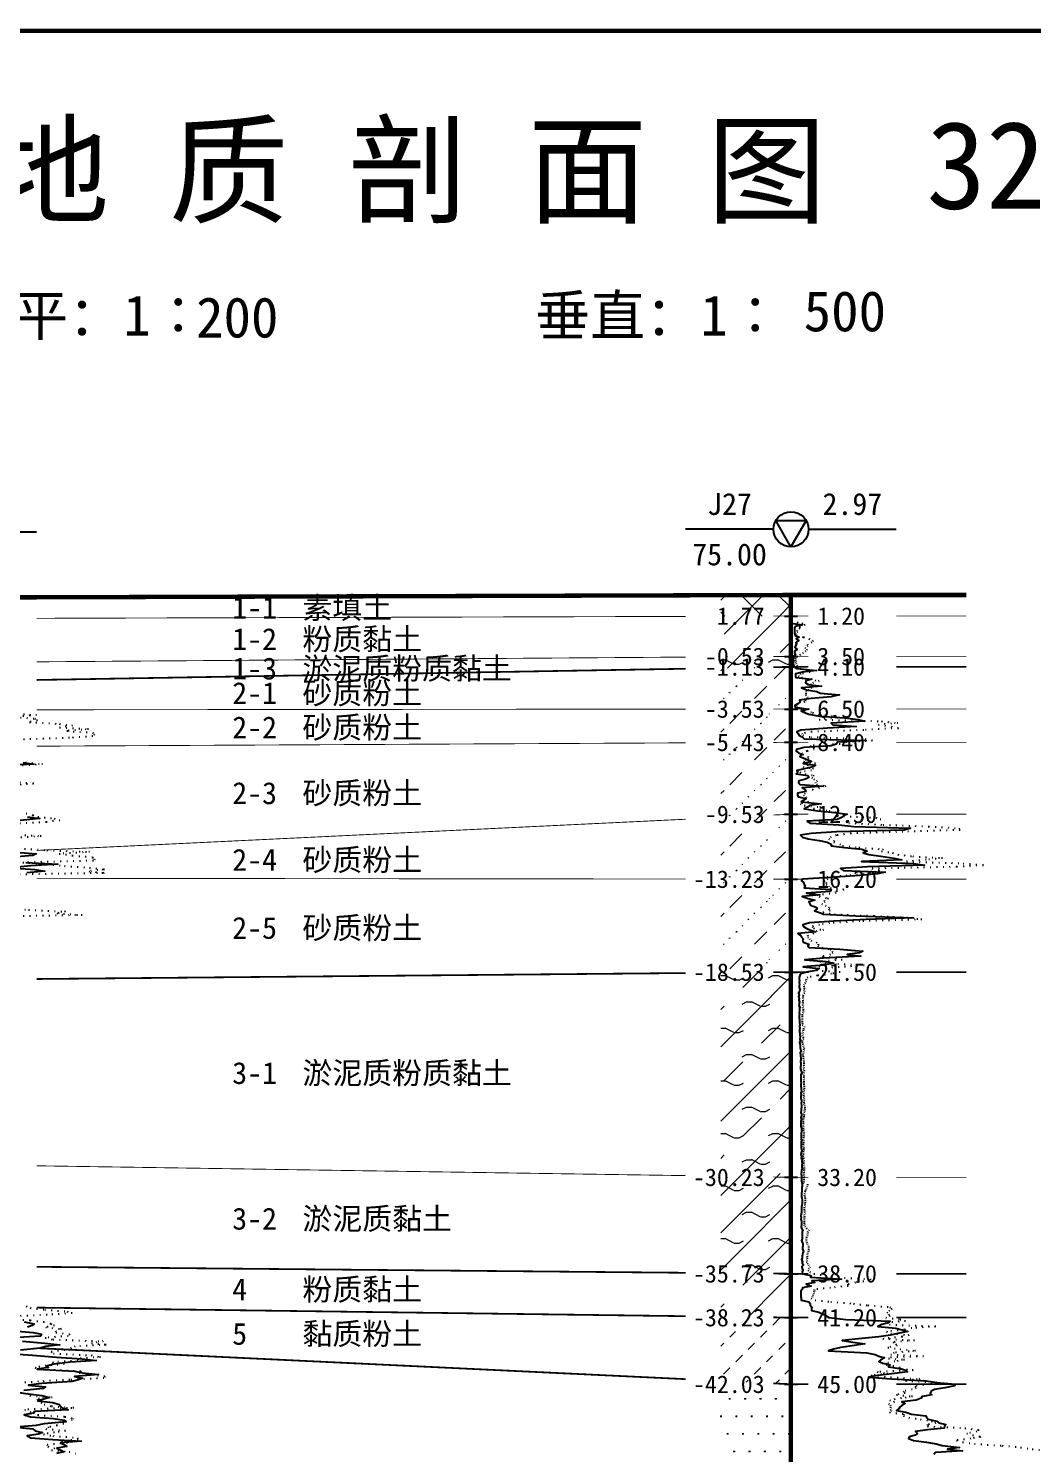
# Model space of a CAD drawing. Extents: x -37 to 3540, y -1485 to 297.
# Drawn here: x 1928 to 2042.4, y -1365.2 to -1202.8 of the extents above; entities that cross this region are included whole.
import ezdxf
from ezdxf.enums import TextEntityAlignment as Align

# ---------------------------------------------------------------- set-up
doc = ezdxf.new("R2010")
doc.units = 0
doc.linetypes.add('DOT', pattern=[6.35, 0, -6.35])
doc.layers.get('0').update_dxf_attribs({"linetype": 'CONTINUOUS'})
for name, color, linetype in [('CURVE', 200, 'CONTINUOUS'), ('FRAME', 7, 'CONTINUOUS'), ('HOLE', 41, 'CONTINUOUS'), ('STRATUM', 241, 'CONTINUOUS')]:
    doc.layers.add(name, color=color, linetype=linetype)
doc.layers.add('HATCH', color=7, linetype='CONTINUOUS', lineweight=13)
doc.styles.add('ST', font='')
doc.styles.get('ST').set_extended_font_data('SimSun')
pattern_1 = [(45, (1755.897, -1485), (-4.24264, 4.24264), [10, 0]), (45, (1756.958, -1488.182), (-2.12132, 6.36396), [3, -3])]
pattern_2 = [(45, (1755.897, -1485), (-4.24264, 4.24264), [10, 0]), (45, (1756.958, -1488.182), (-2.12132, 6.36396), [3, -3]), (26.565, (1756.971, -1485.2536), (5.999823, 5.999812), [0.567, -12.849]), (0, (1756.404, -1485.2536), (0, 6), [0.567, -5.433]), (26.565, (1754.3157, -1485), (5.999823, 5.999812), [0.567, -12.849]), (0, (1754.823, -1484.7464), (0, 6), [0.567, -5.433]), (153.435, (1756.404, -1485.2536), (-5.999818, -5e-06), [1.134, -12.2826]), (26.565, (1759.971, -1482.2536), (5.999823, 5.999812), [0.567, -12.849]), (0, (1759.404, -1482.2536), (0, 6), [0.567, -5.433]), (26.565, (1757.3157, -1482), (5.999823, 5.999812), [0.567, -12.849]), (0, (1757.823, -1481.7464), (0, 6), [0.567, -5.433]), (153.435, (1759.404, -1482.2536), (-5.999818, -5e-06), [1.134, -12.2826])]
pattern_3 = [(45, (1755.897, -1485), (-7e-07, 6.99998), [1.97196, -7.92754]), (45, (1758.71, -1482.171), (-7e-07, 6.99998), [1.99367, -7.90583]), (45, (1760.9645, -1479.918), (-7e-07, 6.99998), [1.81361, -8.08588]), (26.565, (1755.897, -1481.5), (7, 7), [0.0965, -15.55598]), (36.8699, (1756.597, -1480.8), (7, 7), [0.19775, -34.80225]), (315, (1759.397, -1478.024), (6.99998, 1e-06), [0.03305, -9.86644]), (26.565, (1759.397, -1485), (7, 7), [0.14475, -15.50773]), (26.565, (1760.097, -1484.3), (7, 7), [0.10528, -15.5472]), (90, (1760.447, -1483.95), (-7, -5e-07), [0.02877, -6.97123]), (26.565, (1760.797, -1483.6), (7, 7), [0.09101, -31.21394]), (36.8699, (1761.497, -1482.9), (7, 7), [0.11069, -34.88931]), (45, (1762.197, -1482.2), (-2e-07, 6.99998), [0.10911, -9.79038]), (315, (1762.811, -1481.452), (6.99998, 1e-06), [0.03305, -9.86644]), (36.8699, (1757.297, -1480.1), (7, 7), [0.10224, -34.89776]), (53.1301, (1757.997, -1479.4), (14, 21), [0.13438, -34.86562]), (53.1301, (1758.697, -1478.7), (14, 21), [0.12625, -34.87375])]

# ---------------------------------------------------------------- blocks, each defined once
blk = doc.blocks.new('图头_剖面图A3')
at = {"style": 'ST'}
for s, height, p in [('工 程 地 质 剖 面 图', 10, (-15.09, 10.79)), ('比例尺：水平：1∶            垂直：1∶', 4.6, (-11.5, -5.76))]:
    blk.add_text(s, height=height, dxfattribs=at).set_placement(p, align=Align.MIDDLE_CENTER)
for tag, height, p in [('01_剖面号', 10, (64.41, 11.39)), ('02_横向比例', 4.6, (-18.82, -5.99)), ('03＿纵向比例', 4.6, (50.43, -5.28))]:
    blk.add_attdef(tag, text='', height=height, dxfattribs=at).set_placement(p, align=Align.MIDDLE_LEFT)
blk = doc.blocks.new('H_cpt_hole')
for p, q in [((-1.73, 1), (1.73, 1)), ((0, -2), (-1.73, 1)), ((1.73, 1), (0, -2))]:
    blk.add_line(p, q)
blk.add_circle((0, 0), 2)

msp = doc.modelspace()

# ---------------------------------------------------------------- hatches: boundary and pattern name
at = {"layer": 'HATCH'}
h = msp.add_hatch(dxfattribs=at)
h.set_pattern_fill('STT', color=50, style=0)
h.set_pattern_definition([(45, (1755.897, -1485), (-2.12132, 2.12132), [10, 0]), (135, (1755.897, -1485), (-2.12132, -2.12132), [10, 0])])
h.paths.add_polyline_path([(2014.88, -1267.35), (2006.88, -1267.37), (2006.88, -1269.77), (2014.88, -1269.75)])
h.paths.add_polyline_path([(2005.67, -1271.23), (2012.37, -1271.23), (2012.37, -1268.32), (2005.67, -1268.32)], flags=9)
h = msp.add_hatch(dxfattribs=at)
h.set_pattern_fill('FZNT', color=32, style=0)
h.set_pattern_definition(pattern_1)
h.paths.add_polyline_path([(2014.88, -1269.75), (2006.88, -1269.77), (2006.88, -1274.41), (2014.88, -1274.35)])
h.paths.add_polyline_path([(2004.24, -1275.84), (2012.37, -1275.84), (2012.37, -1272.9), (2004.24, -1272.9)], flags=9)
h.paths.add_polyline_path([(2005.67, -1271.23), (2012.37, -1271.23), (2012.37, -1268.32), (2005.67, -1268.32)], flags=9)
h = msp.add_hatch(dxfattribs=at)
h.set_pattern_fill('YNFNT', color=251, style=0)
h.set_pattern_definition(pattern_2)
h.paths.add_polyline_path([(2014.88, -1274.35), (2006.88, -1274.41), (2006.88, -1275.69), (2014.88, -1275.55)])
h.paths.add_polyline_path([(2004.24, -1277.04), (2012.37, -1277.04), (2012.37, -1274.1), (2004.24, -1274.1)], flags=9)
h.paths.add_polyline_path([(2004.24, -1275.84), (2012.37, -1275.84), (2012.37, -1272.9), (2004.24, -1272.9)], flags=9)
h = msp.add_hatch(dxfattribs=at)
h.set_pattern_fill('SZFT', color=52, style=0)
h.set_pattern_definition(pattern_3)
h.paths.add_polyline_path([(2014.88, -1275.55), (2006.88, -1275.69), (2006.88, -1280.36), (2014.88, -1280.35)])
h.paths.add_polyline_path([(2004.24, -1281.84), (2012.37, -1281.84), (2012.37, -1278.9), (2004.24, -1278.9)], flags=9)
h.paths.add_polyline_path([(2004.24, -1277.04), (2012.37, -1277.04), (2012.37, -1274.1), (2004.24, -1274.1)], flags=9)
h = msp.add_hatch(dxfattribs=at)
h.set_pattern_fill('SZFT', color=52, style=0)
h.set_pattern_definition(pattern_3)
h.paths.add_polyline_path([(2014.88, -1280.35), (2006.88, -1280.36), (2006.88, -1284.19), (2014.88, -1284.15)])
h.paths.add_polyline_path([(2004.24, -1285.64), (2012.37, -1285.64), (2012.37, -1282.7), (2004.24, -1282.7)], flags=9)
h.paths.add_polyline_path([(2004.24, -1281.84), (2012.37, -1281.84), (2012.37, -1278.9), (2004.24, -1278.9)], flags=9)
h = msp.add_hatch(dxfattribs=at)
h.set_pattern_fill('SZFT', color=52, style=0)
h.set_pattern_definition(pattern_3)
h.paths.add_polyline_path([(2014.88, -1284.15), (2006.88, -1284.19), (2006.88, -1292.73), (2014.88, -1292.35)])
h.paths.add_polyline_path([(2004.24, -1293.84), (2012.37, -1293.84), (2012.37, -1290.9), (2004.24, -1290.9)], flags=9)
h.paths.add_polyline_path([(2004.24, -1285.64), (2012.37, -1285.64), (2012.37, -1282.7), (2004.24, -1282.7)], flags=9)
h = msp.add_hatch(dxfattribs=at)
h.set_pattern_fill('SZFT', color=52, style=0)
h.set_pattern_definition(pattern_3)
h.paths.add_polyline_path([(2014.88, -1292.35), (2006.88, -1292.73), (2006.88, -1299.74), (2014.88, -1299.75)])
h.paths.add_polyline_path([(2002.81, -1301.24), (2012.37, -1301.24), (2012.37, -1298.3), (2002.81, -1298.3)], flags=9)
h.paths.add_polyline_path([(2004.24, -1293.84), (2012.37, -1293.84), (2012.37, -1290.9), (2004.24, -1290.9)], flags=9)
h = msp.add_hatch(dxfattribs=at)
h.set_pattern_fill('SZFT', color=52, style=0)
h.set_pattern_definition(pattern_3)
h.paths.add_polyline_path([(2014.88, -1299.75), (2014.13, -1299.75), (2006.88, -1299.74), (2006.88, -1310.42), (2014.88, -1310.35)])
h.paths.add_polyline_path([(2002.81, -1311.84), (2012.37, -1311.84), (2012.37, -1308.9), (2002.81, -1308.9)], flags=9)
h.paths.add_polyline_path([(2002.81, -1301.24), (2012.37, -1301.24), (2012.37, -1298.3), (2002.81, -1298.3)], flags=9)
h = msp.add_hatch(dxfattribs=at)
h.set_pattern_fill('YNFNT', color=251, style=0)
h.set_pattern_definition(pattern_2)
h.paths.add_polyline_path([(2014.88, -1310.35), (2006.88, -1310.42), (2006.88, -1333.63), (2014.88, -1333.75)])
h.paths.add_polyline_path([(2002.81, -1335.24), (2012.37, -1335.24), (2012.37, -1332.3), (2002.81, -1332.3)], flags=9)
h.paths.add_polyline_path([(2002.81, -1311.84), (2012.37, -1311.84), (2012.37, -1308.9), (2002.81, -1308.9)], flags=9)
h = msp.add_hatch(dxfattribs=at)
h.set_pattern_fill('YNNT', color=251, style=0)
h.set_pattern_definition([(45, (1755.897, -1485), (-2.12132, 2.12132), [10, 0]), (26.565, (1756.971, -1485.2536), (5.999823, 5.999812), [0.567, -12.849]), (0, (1756.404, -1485.2536), (0, 6), [0.567, -5.433]), (26.565, (1754.3157, -1485), (5.999823, 5.999812), [0.567, -12.849]), (0, (1754.823, -1484.7464), (0, 6), [0.567, -5.433]), (153.435, (1756.404, -1485.2536), (-5.999818, -5e-06), [1.134, -12.2826]), (26.565, (1759.971, -1482.2536), (5.999823, 5.999812), [0.567, -12.849]), (0, (1759.404, -1482.2536), (0, 6), [0.567, -5.433]), (26.565, (1757.3157, -1482), (5.999823, 5.999812), [0.567, -12.849]), (0, (1757.823, -1481.7464), (0, 6), [0.567, -5.433]), (153.435, (1759.404, -1482.2536), (-5.999818, -5e-06), [1.134, -12.2826])])
h.paths.add_polyline_path([(2014.88, -1333.75), (2006.88, -1333.63), (2006.88, -1344.67), (2014.88, -1344.75)])
h.paths.add_polyline_path([(2002.81, -1346.24), (2012.37, -1346.24), (2012.37, -1343.3), (2002.81, -1343.3)], flags=9)
h.paths.add_polyline_path([(2002.81, -1335.24), (2012.37, -1335.24), (2012.37, -1332.3), (2002.81, -1332.3)], flags=9)
h = msp.add_hatch(dxfattribs=at)
h.set_pattern_fill('FZNT', color=32, style=0)
h.set_pattern_definition(pattern_1)
h.paths.add_polyline_path([(2014.88, -1344.75), (2006.88, -1344.67), (2006.88, -1349.64), (2014.88, -1349.75)])
h.paths.add_polyline_path([(2002.81, -1351.24), (2012.37, -1351.24), (2012.37, -1348.3), (2002.81, -1348.3)], flags=9)
h.paths.add_polyline_path([(2002.81, -1346.24), (2012.37, -1346.24), (2012.37, -1343.3), (2002.81, -1343.3)], flags=9)
h = msp.add_hatch(dxfattribs=at)
h.set_pattern_fill('NZFT', color=52, style=0)
h.set_pattern_definition([(45, (1755.897, -1485), (-6e-07, 6.99998), [0.9473, -8.9522]), (45, (1757.297, -1483.6), (-6e-07, 6.99998), [0.9869, -8.9126]), (45, (1758.697, -1482.2), (-6e-07, 6.99998), [1.06018, -8.83931]), (45, (1760.097, -1480.8), (-6e-07, 6.99998), [0.94918, -8.95032]), (45, (1761.497, -1479.4), (-6e-07, 6.99998), [1.0365, -8.863]), (45, (1759.397, -1485), (-6e-07, 6.99998), [1.01335, -8.88615]), (45, (1760.797, -1483.6), (-6e-07, 6.99998), [1.07896, -12.12037]), (45, (1762.197, -1482.2), (-6e-07, 6.99998), [0.99882, -8.90067]), (45, (1756.597, -1480.8), (-4e-07, 6.99998), [1.05533, -8.84416]), (45, (1757.997, -1479.4), (-4e-07, 6.99998), [1.0365, -8.863])])
h.paths.add_polyline_path([(2014.88, -1349.75), (2006.88, -1349.64), (2006.88, -1356.96), (2014.88, -1357.35)])
h.paths.add_polyline_path([(2002.81, -1358.84), (2012.37, -1358.84), (2012.37, -1355.9), (2002.81, -1355.9)], flags=9)
h.paths.add_polyline_path([(2002.81, -1351.24), (2012.37, -1351.24), (2012.37, -1348.3), (2002.81, -1348.3)], flags=9)
h = msp.add_hatch(dxfattribs=at)
h.set_pattern_fill('FS', color=142, style=0)
h.set_pattern_definition([(82.875, (1755.0624, -1486.206), (0.000369, 10.0001764), [0.0893, -80.5337]), (143.13, (1755.1634, -1486.2818), (-29.999964, 20.000054), [0.12627, -49.87373]), (172.875, (1755.3406, -1486.304), (-70.0002457, 9.9996603), [0.17857, -80.44443]), (206.565, (1755.519, -1486.2147), (-9.999705, -9.99969), [0.19954, -22.16046]), (243.435, (1755.6083, -1486.0363), (9e-06, -9.999696), [0.19954, -22.16146]), (255.964, (1755.6976, -1485.679), (-0.0002, -9.999501), [0.36813, -40.86287]), (255.964, (1756.0076, -1484.439), (-0.0002, -9.999501), [1.27838, -39.95262]), (255.964, (1756.076, -1484.165), (-0.0002, -9.999501), [0.28235, -40.94865]), (216.87, (1756.2663, -1483.9108), (-9.999982, -10.000018), [0.12627, -49.87373]), (243.435, (1756.1653, -1483.9865), (9e-06, -9.999696), [0.19954, -22.16146]), (206.565, (1756.445, -1483.8215), (-9.999705, -9.99969), [0.19954, -22.16046]), (172.875, (1756.622, -1483.8437), (-70.0002457, 9.9996603), [0.17857, -80.44443]), (143.13, (1756.723, -1483.9194), (-29.999964, 20.000054), [0.12627, -49.87373]), (82.875, (1756.712, -1484.008), (0.000369, 10.0001764), [0.0893, -80.5337]), (0, (1755.567, -1484.66), (0, 10), [0.89286, -9.10714]), (0, (1755.922, -1485), (1, 2), [0, -1.75]), (0, (1755.897, -1484.975), (1, 2), [0, -1.75]), (0, (1755.897, -1485), (1, 2), [0, -1.75]), (0, (1755.872, -1485), (1, 2), [0, -1.75]), (0, (1755.897, -1485.025), (1, 2), [0, -1.75])])
h.paths.add_polyline_path([(2014.88, -1357.35), (2006.88, -1356.96), (2006.88, -1383.45), (2014.88, -1383.75)])
h.paths.add_polyline_path([(2004.91, -1387.59), (2031.59, -1387.59), (2031.59, -1382.65), (2004.91, -1382.65)], flags=9)
h.paths.add_polyline_path([(2002.81, -1385.24), (2012.37, -1385.24), (2012.37, -1382.3), (2002.81, -1382.3)], flags=9)
h.paths.add_polyline_path([(2002.81, -1358.84), (2012.37, -1358.84), (2012.37, -1355.9), (2002.81, -1355.9)], flags=9)

# ---------------------------------------------------------------- linework, layer by layer
at = {"layer": 'CURVE', "color": 30, "linetype": 'Continuous'}
for points in [[(2014.88, -1267.75), (2014.88, -1267.95), (2014.88, -1268.15), (2014.88, -1268.35), (2014.88, -1268.55), (2014.88, -1268.75), (2014.89, -1268.95), (2014.88, -1269.15), (2014.88, -1269.35), (2014.89, -1269.55), (2014.88, -1269.75), (2014.89, -1269.95), (2014.88, -1270.15), (2014.88, -1270.35), (2014.88, -1270.55), (2016.19, -1270.75), (2015.35, -1270.95), (2015.28, -1271.15), (2015.27, -1271.35), (2015.28, -1271.55), (2015.29, -1271.75), (2015.37, -1271.95), (2015.81, -1272.15), (2015.48, -1272.35), (2015.78, -1272.55), (2015.44, -1272.75), (2015.53, -1272.95), (2015.41, -1273.15), (2015.34, -1273.35), (2015.59, -1273.55), (2015.28, -1273.75), (2015.28, -1273.95), (2015.4, -1274.15), (2015.12, -1274.35), (2015.15, -1274.55), (2015.12, -1274.75), (2015.13, -1274.95), (2015.13, -1275.15), (2015.16, -1275.35), (2015.23, -1275.55), (2015.56, -1275.75), (2017.78, -1275.95), (2016.16, -1276.15), (2015.4, -1276.35), (2015.38, -1276.55), (2015.43, -1276.75), (2017.27, -1276.95), (2016.56, -1277.15), (2016.55, -1277.35), (2016.83, -1277.55), (2018.37, -1277.75), (2016.08, -1277.95), (2016.64, -1278.15), (2017.84, -1278.35), (2018.21, -1278.55), (2020.42, -1278.75), (2019.48, -1278.95), (2017.18, -1279.15), (2015.85, -1279.35), (2015.92, -1279.55), (2015.67, -1279.75), (2015.34, -1279.95), (2015.37, -1280.15), (2016.91, -1280.35), (2016.04, -1280.55), (2016.41, -1280.75), (2016.9, -1280.95), (2018.12, -1281.15), (2021.04, -1281.35), (2022.55, -1281.55), (2023.32, -1281.75), (2019.48, -1281.95), (2019.67, -1282.15), (2022.3, -1282.35), (2019.04, -1282.55), (2015.99, -1282.75), (2015.54, -1282.95), (2015.69, -1283.15), (2015.78, -1283.35), (2016.19, -1283.55), (2016.4, -1283.75), (2023.47, -1283.95), (2020.13, -1284.15), (2020.05, -1284.35), (2019.42, -1284.55), (2016.37, -1284.75), (2015.51, -1284.95), (2015.48, -1285.15), (2015.74, -1285.35), (2016.11, -1285.55), (2015.89, -1285.75), (2016.36, -1285.95), (2016.85, -1286.15), (2017.23, -1286.35), (2016.26, -1286.55), (2017.67, -1286.75), (2017.37, -1286.95), (2016.56, -1287.15), (2015.56, -1287.35), (2015.68, -1287.55), (2015.49, -1287.75), (2016.79, -1287.95), (2016.93, -1288.15), (2016.52, -1288.35), (2015.77, -1288.55), (2015.74, -1288.75), (2015.92, -1288.95), (2018.55, -1289.15), (2016.15, -1289.35), (2016.5, -1289.55), (2016.58, -1289.75), (2015.61, -1289.95), (2015.62, -1290.15), (2015.72, -1290.35), (2016.61, -1290.55), (2016.34, -1290.75), (2016.05, -1290.95), (2018.31, -1291.15), (2017, -1291.35), (2016.76, -1291.55), (2016.4, -1291.75), (2017.93, -1291.95), (2019.88, -1292.15), (2021.29, -1292.35), (2020.86, -1292.55), (2020.55, -1292.75), (2020.13, -1292.95), (2016.72, -1293.15), (2017.1, -1293.35), (2020.33, -1293.55), (2022.03, -1293.75), (2028.51, -1293.95), (2027.8, -1294.15), (2020.06, -1294.35), (2017.2, -1294.55), (2015.95, -1294.75), (2016.19, -1294.95), (2016.83, -1295.15), (2018.08, -1295.35), (2019.01, -1295.55), (2019.48, -1295.75), (2019.45, -1295.95), (2020.98, -1296.15), (2022.96, -1296.35), (2023.57, -1296.55), (2023.13, -1296.75), (2023.76, -1296.95), (2025.12, -1297.15), (2026.59, -1297.35), (2027.53, -1297.55), (2022.93, -1297.75), (2028.89, -1297.95), (2030.11, -1298.15), (2023.59, -1298.35), (2020.51, -1298.55), (2020.86, -1298.75), (2025.61, -1298.95), (2024.73, -1299.15), (2022.72, -1299.35), (2019.38, -1299.55), (2016.17, -1299.75), (2016.1, -1299.95), (2016.3, -1300.15), (2016.38, -1300.35), (2016.49, -1300.55), (2016.39, -1300.75), (2019.48, -1300.95), (2019.34, -1301.15), (2016.65, -1301.35), (2018.19, -1301.55), (2016.15, -1301.75), (2016.85, -1301.95), (2017.59, -1302.15), (2016.93, -1302.35), (2017.05, -1302.55), (2017.19, -1302.75), (2017.74, -1302.95), (2017.88, -1303.15), (2017.58, -1303.35), (2018.13, -1303.55), (2018.58, -1303.75), (2022.27, -1303.95), (2028.84, -1304.15), (2023.47, -1304.35), (2019.75, -1304.55), (2016.99, -1304.75), (2016.22, -1304.95), (2016.3, -1305.15), (2016.63, -1305.35), (2017.05, -1305.55), (2017.66, -1305.75), (2015.66, -1305.95), (2015.98, -1306.15), (2016.1, -1306.35), (2016.26, -1306.55), (2016.23, -1306.75), (2016.27, -1306.95), (2016.92, -1307.15), (2016.81, -1307.35), (2016.96, -1307.55), (2020.44, -1307.75), (2023.09, -1307.95), (2022.69, -1308.15), (2021.29, -1308.35), (2022.85, -1308.55), (2018.58, -1308.75), (2016.48, -1308.95), (2018.87, -1309.15), (2019.77, -1309.35), (2018.58, -1309.55), (2016.28, -1309.75), (2018.07, -1309.95), (2017.86, -1310.15), (2016.69, -1310.35), (2015.98, -1310.55), (2015.88, -1310.75), (2015.83, -1310.95), (2015.83, -1311.15), (2015.86, -1311.35), (2015.81, -1311.55), (2015.87, -1311.75), (2015.8, -1311.95), (2015.8, -1312.15), (2015.94, -1312.35), (2015.8, -1312.55), (2015.75, -1312.75), (2015.8, -1312.95), (2015.75, -1313.15), (2015.8, -1313.35), (2015.79, -1313.55), (2015.84, -1313.75), (2015.83, -1313.95), (2015.77, -1314.15), (2015.88, -1314.35), (2015.84, -1314.55), (2015.84, -1314.75), (2015.83, -1314.95), (2015.86, -1315.15), (2015.81, -1315.35), (2015.82, -1315.55), (2015.85, -1315.75), (2015.85, -1315.95), (2015.86, -1316.15), (2015.9, -1316.35), (2015.85, -1316.55), (2015.89, -1316.75), (2015.84, -1316.95), (2015.85, -1317.15), (2015.9, -1317.35), (2015.89, -1317.55), (2015.94, -1317.75), (2015.9, -1317.95), (2015.95, -1318.15), (2015.84, -1318.35), (2015.89, -1318.55), (2015.93, -1318.75), (2015.94, -1318.95), (2015.97, -1319.15), (2016, -1319.35), (2015.93, -1319.55), (2015.97, -1319.75), (2015.95, -1319.95), (2016.01, -1320.15), (2015.99, -1320.35), (2015.98, -1320.55), (2016.01, -1320.75), (2016.01, -1320.95), (2015.98, -1321.15), (2015.96, -1321.35), (2015.99, -1321.55), (2016.14, -1321.75), (2016.05, -1321.95), (2016.02, -1322.15), (2016.02, -1322.35), (2016.02, -1322.55), (2016, -1322.75), (2016.04, -1322.95), (2016.02, -1323.15), (2015.99, -1323.35), (2016.04, -1323.55), (2016.04, -1323.75), (2016.1, -1323.95), (2016.02, -1324.15), (2016.03, -1324.35), (2016.02, -1324.55), (2016, -1324.75), (2016.08, -1324.95), (2016.08, -1325.15), (2016.06, -1325.35), (2016.07, -1325.55), (2016.08, -1325.75), (2016.05, -1325.95), (2016.05, -1326.15), (2016.02, -1326.35), (2016.08, -1326.55), (2016.07, -1326.75), (2016.02, -1326.95), (2016.09, -1327.15), (2016, -1327.35), (2016.02, -1327.55), (2015.99, -1327.75), (2016.02, -1327.95), (2016.08, -1328.15), (2016.08, -1328.35), (2016.09, -1328.55), (2016.05, -1328.75), (2016.04, -1328.95), (2016.04, -1329.15), (2016.03, -1329.35), (2016.08, -1329.55), (2016.05, -1329.75), (2016.03, -1329.95), (2016.05, -1330.15), (2016.05, -1330.35), (2016.08, -1330.55), (2016.11, -1330.75), (2016.06, -1330.95), (2016.02, -1331.15), (2016.11, -1331.35), (2016.06, -1331.55), (2016.11, -1331.75), (2016.11, -1331.95), (2016.14, -1332.15), (2016.12, -1332.35), (2016.11, -1332.55), (2016.14, -1332.75), (2016.08, -1332.95), (2016.08, -1333.15), (2016.04, -1333.35), (2016.09, -1333.55), (2016.07, -1333.75), (2016.09, -1333.95), (2016.08, -1334.15), (2016.11, -1334.35), (2016.17, -1334.55), (2016.15, -1334.75), (2016.11, -1334.95), (2016.13, -1335.15), (2016.11, -1335.35), (2016.09, -1335.55), (2016.07, -1335.75), (2016.08, -1335.95), (2016.11, -1336.15), (2016.15, -1336.35), (2016.14, -1336.55), (2016.14, -1336.75), (2016.11, -1336.95), (2016.08, -1337.15), (2016.08, -1337.35), (2016.09, -1337.55), (2016.1, -1337.75), (2016.06, -1337.95), (2016.02, -1338.15), (2016.05, -1338.35), (2016.02, -1338.55), (2016.09, -1338.75), (2016.08, -1338.95), (2016.08, -1339.15), (2016.05, -1339.35), (2016.08, -1339.55), (2016.24, -1339.75), (2016.16, -1339.95), (2016.16, -1340.15), (2016.15, -1340.35), (2016.16, -1340.55), (2016.14, -1340.75), (2016.09, -1340.95), (2016.14, -1341.15), (2016.25, -1341.35), (2016.25, -1341.55), (2016.2, -1341.75), (2016.18, -1341.95), (2016.32, -1342.15), (2016.24, -1342.35), (2016.21, -1342.55), (2016.14, -1342.75), (2016.14, -1342.95), (2016.1, -1343.15), (2016.18, -1343.35), (2016.14, -1343.55), (2016.3, -1343.75), (2016.13, -1343.95), (2016.14, -1344.15), (2016.25, -1344.35), (2016.15, -1344.55), (2016.21, -1344.75), (2017.15, -1344.95), (2017.09, -1345.15), (2020.65, -1345.35), (2017.27, -1345.55), (2017.6, -1345.75), (2016.63, -1345.95), (2017.17, -1346.15), (2016.19, -1346.35), (2016.14, -1346.55), (2016.02, -1346.75), (2016.02, -1346.95), (2016.02, -1347.15), (2016.02, -1347.35), (2016.04, -1347.55), (2016.05, -1347.75), (2016.91, -1347.95), (2017.06, -1348.15), (2017.07, -1348.35), (2017.27, -1348.55), (2017.23, -1348.75), (2017.23, -1348.95), (2018.07, -1349.15), (2018.55, -1349.35), (2018.91, -1349.55), (2019.18, -1349.75), (2021.15, -1349.95), (2026.17, -1350.15), (2025.99, -1350.35), (2025.24, -1350.55), (2024.77, -1350.75), (2026.85, -1350.95), (2027.57, -1351.15), (2028.21, -1351.35), (2027.07, -1351.55), (2026.23, -1351.75), (2024.88, -1351.95), (2022.97, -1352.15), (2020.73, -1352.35), (2021.93, -1352.55), (2023.31, -1352.75), (2022.14, -1352.95), (2020.55, -1353.15), (2019.72, -1353.35), (2019.16, -1353.55), (2023.54, -1353.75), (2024.46, -1353.95), (2024.89, -1354.15), (2025.54, -1354.35), (2025.12, -1354.55), (2024.88, -1354.75), (2025.35, -1354.95), (2026.2, -1355.15), (2026, -1355.35), (2027.3, -1355.55), (2028.01, -1355.75), (2028.15, -1355.95), (2026.36, -1356.15), (2024.75, -1356.35), (2023.73, -1356.55), (2026.33, -1356.75), (2030.29, -1356.95), (2031.49, -1357.15), (2033.6, -1357.35), (2033.53, -1357.55), (2032.43, -1357.75), (2031.26, -1357.95), (2030.88, -1358.15), (2030.75, -1358.35), (2030.93, -1358.55), (2029.83, -1358.75), (2029.72, -1358.95), (2029.14, -1359.15), (2027.52, -1359.35), (2027.88, -1359.55), (2027.54, -1359.75), (2027.28, -1359.95), (2027.16, -1360.15), (2026.9, -1360.35), (2027.99, -1360.55), (2028.62, -1360.75), (2030.26, -1360.95), (2030.34, -1361.15), (2030.52, -1361.35), (2031.49, -1361.55), (2031.75, -1361.75), (2032.55, -1361.95), (2032.39, -1362.15), (2032.35, -1362.35), (2030.44, -1362.55), (2029.08, -1362.75), (2029.31, -1362.95), (2029.02, -1363.15), (2028.4, -1363.35), (2028.26, -1363.55), (2028.85, -1363.75), (2030.33, -1363.95), (2031.43, -1364.15), (2032.11, -1364.35), (2034.09, -1364.55), (2032.71, -1364.75), (2034.43, -1364.95), (2031.36, -1365.15), (2031.15, -1365.35)], [(1927.37, -1286.45), (1928.57, -1286.65), (1923.81, -1286.85)], [(1927.85, -1292.65), (1929.28, -1292.85), (1927.03, -1293.05)], [(1926.12, -1296.65), (1928.85, -1296.85), (1928.48, -1297.05), (1926.25, -1297.25)], [(1927.66, -1297.85), (1931.32, -1298.05), (1928.26, -1298.25), (1925.99, -1298.45), (1928.72, -1298.65), (1929.84, -1298.85), (1927.8, -1299.05)], [(1927.47, -1350.25), (1928.62, -1350.45), (1928.38, -1350.65), (1927.88, -1350.85)], [(1926.3, -1351.25), (1928.52, -1351.45), (1929.46, -1351.65), (1929.33, -1351.85), (1926.18, -1352.05)], [(1927.3, -1352.45), (1929.85, -1352.65), (1931.56, -1352.85), (1929.97, -1353.05), (1929.3, -1353.25), (1927.05, -1353.45)], [(1925.75, -1353.85), (1928.43, -1354.05), (1931.17, -1354.25), (1934.05, -1354.45), (1935.68, -1354.65), (1932.74, -1354.85), (1930.85, -1355.05), (1930.12, -1355.25), (1930.27, -1355.45), (1928.96, -1355.65), (1933.26, -1355.85), (1934.09, -1356.05), (1935.96, -1356.25), (1933.24, -1356.45), (1934.13, -1356.65), (1933.69, -1356.85), (1932.95, -1357.05), (1929.5, -1357.25), (1927.99, -1357.45), (1929.93, -1357.65), (1929.67, -1357.85), (1927.46, -1358.05)], [(1926.55, -1358.25), (1927.98, -1358.45), (1929.5, -1358.65), (1930.39, -1358.85), (1929.74, -1359.05), (1929.03, -1359.25), (1930.76, -1359.45), (1931.49, -1359.65), (1931.61, -1359.85), (1931.81, -1360.05), (1932.49, -1360.25), (1928.65, -1360.45), (1928.56, -1360.65), (1927.49, -1360.85), (1928.21, -1361.05), (1930.82, -1361.25), (1932.04, -1361.45), (1932.26, -1361.65), (1929.75, -1361.85), (1928.86, -1362.05), (1926.54, -1362.25), (1928.47, -1362.45), (1928.74, -1362.65), (1929.57, -1362.85), (1929.12, -1363.05), (1927.82, -1363.25), (1928.26, -1363.45), (1930.77, -1363.65), (1933.99, -1363.85), (1931.61, -1364.05), (1932.08, -1364.25), (1932.35, -1364.45), (1931.22, -1364.65), (1931.67, -1364.85), (1931.96, -1365.05), (1931.17, -1365.25)]]:
    msp.add_lwpolyline(points, dxfattribs=at)
at = {"layer": 'CURVE', "color": 100, "linetype": 'DOT', "ltscale": 0.1}
for points in [[(2014.89, -1267.75), (2014.88, -1267.95), (2014.88, -1268.15), (2014.88, -1268.35), (2014.89, -1268.55), (2014.89, -1268.75), (2014.88, -1268.95), (2014.88, -1269.15), (2014.88, -1269.35), (2014.88, -1269.55), (2014.88, -1269.75), (2014.89, -1269.95), (2014.88, -1270.15), (2014.88, -1270.35), (2016.13, -1270.55), (2016.5, -1270.75), (2015.91, -1270.95), (2015.88, -1271.15), (2015.55, -1271.35), (2015.62, -1271.55), (2015.36, -1271.75), (2015.48, -1271.95), (2016.33, -1272.15), (2016.93, -1272.35), (2017.39, -1272.55), (2017.27, -1272.75), (2016.78, -1272.95), (2016.8, -1273.15), (2016.47, -1273.35), (2016.71, -1273.55), (2016.58, -1273.75), (2016.28, -1273.95), (2015.96, -1274.15), (2015.62, -1274.35), (2015.38, -1274.55), (2015.37, -1274.75), (2015.41, -1274.95), (2015.45, -1275.15), (2015.54, -1275.35), (2015.66, -1275.55), (2015.88, -1275.75), (2017.4, -1275.95), (2017.02, -1276.15), (2016.01, -1276.35), (2015.74, -1276.55), (2016.1, -1276.75), (2016.9, -1276.95), (2018.11, -1277.15), (2017.44, -1277.35), (2017.21, -1277.55), (2016.94, -1277.75), (2017.23, -1277.95), (2016.96, -1278.15), (2016.62, -1278.35), (2016.59, -1278.55), (2016.55, -1278.75), (2016.72, -1278.95), (2016.8, -1279.15), (2016.55, -1279.35), (2016.46, -1279.55), (2015.71, -1279.75), (2015.54, -1279.95), (2015.45, -1280.15), (2015.29, -1280.35), (2016.42, -1280.55), (2017.34, -1280.75), (2018.03, -1280.95), (2019.68, -1281.15), (2020.24, -1281.35), (2018.1, -1281.55), (2025.21, -1281.75), (2027.08, -1281.95), (2024.84, -1282.15), (2026.32, -1282.35), (2027.13, -1282.55), (2023.17, -1282.75), (2017.25, -1282.95), (2016.12, -1283.15), (2016.23, -1283.35), (2017.14, -1283.55), (2023.33, -1283.75), (2024.18, -1283.95), (2021.19, -1284.15), (2020.46, -1284.35), (2017.06, -1284.55), (2017.45, -1284.75), (2017.54, -1284.95), (2016.7, -1285.15), (2016.12, -1285.35), (2016.22, -1285.55), (2016.83, -1285.75), (2016.88, -1285.95), (2016.57, -1286.15), (2016.31, -1286.35), (2017.68, -1286.55), (2016.8, -1286.75), (2016.26, -1286.95), (2017.4, -1287.15), (2017.24, -1287.35), (2015.9, -1287.55), (2016.49, -1287.75), (2017.49, -1287.95), (2017.25, -1288.15), (2017.49, -1288.35), (2017.87, -1288.55), (2017.63, -1288.75), (2017.8, -1288.95), (2018.84, -1289.15), (2018.13, -1289.35), (2017.38, -1289.55), (2016.51, -1289.75), (2016.47, -1289.95), (2016.31, -1290.15), (2016.59, -1290.35), (2016.61, -1290.55), (2016.26, -1290.75), (2016.92, -1290.95), (2015.97, -1291.15), (2016.4, -1291.35), (2018.28, -1291.55), (2017.42, -1291.75), (2019.22, -1291.95), (2020.12, -1292.15), (2021, -1292.35), (2020.16, -1292.55), (2024.58, -1292.75), (2025.14, -1292.95), (2021.37, -1293.15), (2021.47, -1293.35), (2025.38, -1293.55), (2030.58, -1293.75), (2034.02, -1293.95), (2034.17, -1294.15), (2027.65, -1294.35), (2021.71, -1294.55), (2020.07, -1294.75), (2019.45, -1294.95), (2019.19, -1295.15), (2019.81, -1295.35), (2019.76, -1295.55), (2020.45, -1295.75), (2020.77, -1295.95), (2022.63, -1296.15), (2025.39, -1296.35), (2025.21, -1296.55), (2026.47, -1296.75), (2027.06, -1296.95), (2028.76, -1297.15), (2032.15, -1297.35), (2030.3, -1297.55), (2028.05, -1297.75), (2034.5, -1297.95), (2036.81, -1298.15), (2033.78, -1298.35), (2024.12, -1298.55), (2024.97, -1298.75), (2024.53, -1298.95), (2023.94, -1299.15), (2021.3, -1299.35), (2018.86, -1299.55), (2019.1, -1299.75), (2018.67, -1299.95), (2018.9, -1300.15), (2018.89, -1300.35), (2019.18, -1300.55), (2019.36, -1300.75), (2020.89, -1300.95), (2019.91, -1301.15), (2020.05, -1301.35), (2017.87, -1301.55), (2018.11, -1301.75), (2019.15, -1301.95), (2018.66, -1302.15), (2018.75, -1302.35), (2018.4, -1302.55), (2018.81, -1302.75), (2019.22, -1302.95), (2019.16, -1303.15), (2019.36, -1303.35), (2018.51, -1303.55), (2019.83, -1303.75), (2024.38, -1303.95), (2028.5, -1304.15), (2029.79, -1304.35), (2022.74, -1304.55), (2019.29, -1304.75), (2018.15, -1304.95), (2017.31, -1305.15), (2017.46, -1305.35), (2018.6, -1305.55), (2017.64, -1305.75), (2017.47, -1305.95), (2016.78, -1306.15), (2016.8, -1306.35), (2016.98, -1306.55), (2017.18, -1306.75), (2017.75, -1306.95), (2017.97, -1307.15), (2017.96, -1307.35), (2018.43, -1307.55), (2019.36, -1307.75), (2019.59, -1307.95), (2019.67, -1308.15), (2019.4, -1308.35), (2018.49, -1308.55), (2020, -1308.75), (2020.71, -1308.95), (2018.2, -1309.15), (2018.75, -1309.35), (2023.23, -1309.55), (2021.1, -1309.75), (2017.95, -1309.95), (2017.71, -1310.15), (2020.48, -1310.35), (2019.51, -1310.55), (2017.89, -1310.75), (2016.82, -1310.95), (2016.6, -1311.15), (2016.6, -1311.35), (2016.5, -1311.55), (2016.38, -1311.75), (2016.33, -1311.95), (2016.4, -1312.15), (2016.36, -1312.35), (2016.4, -1312.55), (2016.42, -1312.75), (2016.26, -1312.95), (2016.23, -1313.15), (2016.26, -1313.35), (2016.24, -1313.55), (2016.23, -1313.75), (2016.19, -1313.95), (2016.27, -1314.15), (2016.18, -1314.35), (2016.28, -1314.55), (2016.29, -1314.75), (2016.27, -1314.95), (2016.16, -1315.15), (2016.15, -1315.35), (2016.14, -1315.55), (2016.14, -1315.75), (2016.15, -1315.95), (2016.19, -1316.15), (2016.16, -1316.35), (2016.43, -1316.55), (2016.31, -1316.75), (2016.28, -1316.95), (2016.23, -1317.15), (2016.19, -1317.35), (2016.14, -1317.55), (2016.26, -1317.75), (2016.31, -1317.95), (2016.17, -1318.15), (2016.14, -1318.35), (2016.21, -1318.55), (2016.28, -1318.75), (2016.37, -1318.95), (2016.33, -1319.15), (2016.31, -1319.35), (2016.27, -1319.55), (2016.24, -1319.75), (2016.26, -1319.95), (2016.27, -1320.15), (2016.3, -1320.35), (2016.34, -1320.55), (2016.35, -1320.75), (2016.34, -1320.95), (2016.33, -1321.15), (2016.28, -1321.35), (2016.4, -1321.55), (2016.34, -1321.75), (2016.28, -1321.95), (2016.33, -1322.15), (2016.33, -1322.35), (2016.32, -1322.55), (2016.34, -1322.75), (2016.35, -1322.95), (2016.35, -1323.15), (2016.38, -1323.35), (2016.39, -1323.55), (2016.38, -1323.75), (2016.31, -1323.95), (2016.33, -1324.15), (2016.31, -1324.35), (2016.31, -1324.55), (2016.4, -1324.75), (2016.39, -1324.95), (2016.34, -1325.15), (2016.34, -1325.35), (2016.42, -1325.55), (2016.45, -1325.75), (2016.45, -1325.95), (2016.42, -1326.15), (2016.36, -1326.35), (2016.38, -1326.55), (2016.35, -1326.75), (2016.31, -1326.95), (2016.28, -1327.15), (2016.26, -1327.35), (2016.26, -1327.55), (2016.26, -1327.75), (2016.26, -1327.95), (2016.26, -1328.15), (2016.26, -1328.35), (2016.34, -1328.55), (2016.33, -1328.75), (2016.33, -1328.95), (2016.31, -1329.15), (2016.29, -1329.35), (2016.31, -1329.55), (2016.32, -1329.75), (2016.29, -1329.95), (2016.27, -1330.15), (2016.34, -1330.35), (2016.33, -1330.55), (2016.29, -1330.75), (2016.28, -1330.95), (2016.33, -1331.15), (2016.24, -1331.35), (2016.31, -1331.55), (2016.33, -1331.75), (2016.32, -1331.95), (2016.31, -1332.15), (2016.28, -1332.35), (2016.39, -1332.55), (2016.38, -1332.75), (2016.37, -1332.95), (2016.35, -1333.15), (2016.35, -1333.35), (2016.38, -1333.55), (2016.35, -1333.75), (2016.34, -1333.95), (2016.35, -1334.15), (2016.31, -1334.35), (2016.78, -1334.55), (2016.73, -1334.75), (2016.65, -1334.95), (2016.55, -1335.15), (2016.52, -1335.35), (2016.41, -1335.55), (2016.4, -1335.75), (2016.45, -1335.95), (2016.49, -1336.15), (2016.5, -1336.35), (2016.5, -1336.55), (2016.47, -1336.75), (2016.49, -1336.95), (2016.39, -1337.15), (2016.4, -1337.35), (2016.41, -1337.55), (2016.48, -1337.75), (2016.4, -1337.95), (2016.42, -1338.15), (2016.38, -1338.35), (2016.39, -1338.55), (2016.4, -1338.75), (2016.4, -1338.95), (2016.4, -1339.15), (2016.45, -1339.35), (2016.63, -1339.55), (2016.92, -1339.75), (2016.79, -1339.95), (2016.78, -1340.15), (2016.78, -1340.35), (2016.66, -1340.55), (2016.62, -1340.75), (2016.61, -1340.95), (2016.65, -1341.15), (2016.71, -1341.35), (2016.89, -1341.55), (2016.87, -1341.75), (2016.9, -1341.95), (2016.87, -1342.15), (2016.78, -1342.35), (2016.75, -1342.55), (2016.73, -1342.75), (2016.71, -1342.95), (2016.69, -1343.15), (2016.63, -1343.35), (2016.74, -1343.55), (2016.87, -1343.75), (2017.04, -1343.95), (2016.92, -1344.15), (2016.82, -1344.35), (2017.02, -1344.55), (2017.5, -1344.75), (2018.84, -1344.95), (2019.51, -1345.15), (2023.95, -1345.35), (2023.9, -1345.55), (2022.25, -1345.75), (2021.35, -1345.95), (2021.4, -1346.15), (2019.4, -1346.35), (2017.55, -1346.55), (2017.54, -1346.75), (2017.47, -1346.95), (2017.39, -1347.15), (2017.35, -1347.35), (2017.18, -1347.55), (2017.63, -1347.75), (2019.41, -1347.95), (2022.01, -1348.15), (2023.66, -1348.35), (2026.14, -1348.55), (2026.4, -1348.75), (2026.11, -1348.95), (2025.81, -1349.15), (2025.98, -1349.35), (2026.18, -1349.55), (2025.69, -1349.75), (2027.32, -1349.95), (2027.94, -1350.15), (2025.61, -1350.35), (2026.1, -1350.55), (2031.41, -1350.75), (2028.67, -1350.95), (2027.82, -1351.15), (2025.78, -1351.35), (2026.25, -1351.55), (2028.34, -1351.75), (2027.53, -1351.95), (2025.35, -1352.15), (2028.95, -1352.35), (2026.52, -1352.55), (2026.79, -1352.75), (2026.99, -1352.95), (2025.94, -1353.15), (2027.31, -1353.35), (2029.09, -1353.55), (2026.65, -1353.75), (2026.25, -1353.95), (2030, -1354.15), (2025.28, -1354.35), (2027.82, -1354.55), (2026.73, -1354.75), (2025.8, -1354.95), (2025.77, -1355.15), (2027.23, -1355.35), (2027.32, -1355.55), (2028.8, -1355.75), (2024.71, -1355.95), (2025.94, -1356.15), (2024.04, -1356.35), (2026.25, -1356.55), (2029.58, -1356.75), (2027.94, -1356.95), (2031.49, -1357.15), (2030.73, -1357.35), (2029.07, -1357.55), (2029.14, -1357.75), (2028.71, -1357.95), (2027.66, -1358.15), (2027.9, -1358.35), (2026.91, -1358.55), (2028.73, -1358.75), (2027.48, -1358.95), (2026.15, -1359.15), (2026.68, -1359.35), (2025.99, -1359.55), (2026.2, -1359.75), (2026.23, -1359.95), (2026.23, -1360.15), (2026.32, -1360.35), (2026.11, -1360.55), (2027.72, -1360.75), (2027.72, -1360.95), (2028.31, -1361.15), (2029.63, -1361.35), (2030.91, -1361.55), (2031.39, -1361.75), (2030.46, -1361.95), (2030.45, -1362.15), (2034.7, -1362.35), (2036.29, -1362.55), (2036.08, -1362.75), (2034.92, -1362.95), (2035.59, -1363.15), (2036.51, -1363.35), (2035.39, -1363.55), (2033.74, -1363.75), (2034.46, -1363.95), (2035.79, -1364.15), (2038.97, -1364.35), (2041.06, -1364.55), (2042.39, -1364.75), (2044.46, -1364.95)], [(1925.94, -1280.85), (1928.9, -1281.05), (1926.32, -1281.25), (1928.69, -1281.45), (1928.99, -1281.65), (1928.09, -1281.85), (1931.53, -1282.05), (1933, -1282.25), (1931.53, -1282.45), (1934.81, -1282.65), (1932.35, -1282.85), (1935.33, -1283.05), (1935.51, -1283.25), (1935.31, -1283.45), (1932.65, -1283.65), (1926.64, -1283.85)], [(1927.64, -1286.45), (1929.59, -1286.65), (1926.44, -1286.85)], [(1926.22, -1288.65), (1928.6, -1288.85), (1926.25, -1289.05)], [(1927.7, -1292.25), (1928.49, -1292.45), (1929.04, -1292.65), (1930.92, -1292.85), (1931.56, -1293.05), (1930.01, -1293.25), (1926.05, -1293.45)], [(1926.1, -1294.65), (1929.41, -1294.85), (1926.71, -1295.05)], [(1926.79, -1296.25), (1930.08, -1296.45), (1934.95, -1296.65), (1931.48, -1296.85), (1932.99, -1297.05), (1935.27, -1297.25), (1935.51, -1297.45), (1935.37, -1297.65), (1927.34, -1297.85), (1930.04, -1298.05), (1932.07, -1298.25), (1934.93, -1298.45), (1936.63, -1298.65), (1934.89, -1298.85), (1936.59, -1299.05), (1925.65, -1299.25)], [(1924.62, -1303.05), (1927.99, -1303.25), (1932.2, -1303.45), (1931.25, -1303.65), (1934.09, -1303.85), (1923.84, -1304.05)], [(1927.73, -1348.45), (1928.18, -1348.65), (1929.83, -1348.85), (1932.4, -1349.05), (1932.94, -1349.25), (1930.1, -1349.45), (1925.06, -1349.65)], [(1925.14, -1349.85), (1928.2, -1350.05), (1929.7, -1350.25), (1930.57, -1350.45), (1930.93, -1350.65), (1929.94, -1350.85), (1931.73, -1351.05), (1931.07, -1351.25), (1931.11, -1351.45), (1932.68, -1351.65), (1932.51, -1351.85), (1929.88, -1352.05), (1930.77, -1352.25), (1936.5, -1352.45), (1935.16, -1352.65), (1936.85, -1352.85), (1933.31, -1353.05), (1932.88, -1353.25), (1932.13, -1353.45), (1930.58, -1353.65), (1930.82, -1353.85), (1935.13, -1354.05), (1936.17, -1354.25), (1933.59, -1354.45), (1933.61, -1354.65), (1930.73, -1354.85), (1932.06, -1355.05), (1929.99, -1355.25), (1928.74, -1355.45), (1929.4, -1355.65), (1933.99, -1355.85), (1933.77, -1356.05), (1935.11, -1356.25), (1936.72, -1356.45), (1936.58, -1356.65), (1932.69, -1356.85), (1929.13, -1357.05), (1926.53, -1357.25)], [(1926.39, -1358.25), (1928.25, -1358.45), (1928.15, -1358.65), (1930.69, -1358.85), (1928.98, -1359.05), (1929.04, -1359.25), (1929.4, -1359.45), (1929.75, -1359.65), (1930.61, -1359.85), (1933.15, -1360.05), (1927.55, -1360.25), (1928.15, -1360.45), (1928.31, -1360.65), (1929.04, -1360.85), (1932.12, -1361.05), (1933.09, -1361.25), (1932.97, -1361.45), (1931.55, -1361.65), (1931.99, -1361.85), (1931.24, -1362.05), (1930.27, -1362.25), (1929.96, -1362.45), (1932.19, -1362.65), (1930.93, -1362.85), (1929.69, -1363.05), (1930.78, -1363.25), (1933.57, -1363.45), (1933.64, -1363.65), (1931.76, -1363.85), (1932.39, -1364.05), (1930.09, -1364.25), (1930.19, -1364.45), (1930.96, -1364.65), (1930.61, -1364.85), (1932.6, -1365.05), (1933.35, -1365.25)]]:
    msp.add_lwpolyline(points, dxfattribs=at)
at = {"layer": 'FRAME', "linetype": 'Continuous', "const_width": 0.5}
msp.add_lwpolyline([(1775.9, -1470), (2155.9, -1470), (2155.9, -1203), (1775.9, -1203)], close=True, dxfattribs=at)
at = {"layer": 'HOLE', "linetype": 'Continuous'}
for points in [[(1918.91, -1260.15), (1928.91, -1260.15)], [(2012.88, -1259.85), (2002.88, -1259.85)], [(2016.88, -1259.85), (2026.88, -1259.85)], [(2014.13, -1269.75), (2015.63, -1269.75)], [(2014.13, -1274.35), (2015.63, -1274.35)], [(2014.13, -1275.55), (2015.63, -1275.55)], [(2014.13, -1280.35), (2015.63, -1280.35)], [(2014.13, -1284.15), (2015.63, -1284.15)], [(2014.13, -1292.35), (2015.63, -1292.35)], [(2014.13, -1299.75), (2015.63, -1299.75)], [(2014.13, -1310.35), (2015.63, -1310.35)], [(2014.13, -1333.75), (2015.63, -1333.75)], [(2014.13, -1344.75), (2015.63, -1344.75)], [(2014.13, -1349.75), (2015.63, -1349.75)], [(2014.13, -1357.35), (2015.63, -1357.35)]]:
    msp.add_lwpolyline(points, dxfattribs=at)
at = {"layer": 'HOLE', "linetype": 'Continuous', "const_width": 0.5}
msp.add_lwpolyline([(2014.88, -1267.35), (2014.88, -1416.05)], dxfattribs=at)
at = {"layer": 'STRATUM', "linetype": 'Continuous'}
for points, const_width in [([(1896.91, -1267.65), (1916.91, -1267.65), (2014.88, -1267.35), (2034.88, -1267.35)], 0.5), ([(1928.91, -1270.01), (1965.9, -1269.9), (2002.88, -1269.79)], 0.1), ([(2012.88, -1269.75), (2014.88, -1269.75), (2016.88, -1269.75)], 0.1), ([(2026.88, -1269.75), (2034.88, -1269.75)], 0.1), ([(1928.91, -1274.97), (1965.9, -1274.7), (2002.88, -1274.43)], 0.1), ([(2012.88, -1275.58), (2014.88, -1275.55), (2016.88, -1275.55)], 0.2), ([(2012.88, -1274.36), (2014.88, -1274.35), (2016.88, -1274.35)], 0.1), ([(2026.88, -1275.55), (2034.88, -1275.55)], 0.2), ([(2026.88, -1274.35), (2034.88, -1274.35)], 0.1), ([(1928.91, -1277.04), (1965.9, -1276.4), (2002.88, -1275.76)], 0.2), ([(1928.91, -1280.44), (1965.9, -1280.4), (2002.88, -1280.36)], 0.1), ([(2012.88, -1280.35), (2014.88, -1280.35), (2016.88, -1280.35)], 0.1), ([(2026.88, -1280.35), (2034.88, -1280.35)], 0.1), ([(1928.91, -1284.59), (1965.9, -1284.4), (2002.88, -1284.21)], 0.1), ([(2012.88, -1284.16), (2014.88, -1284.15), (2016.88, -1284.15)], 0.1), ([(2026.88, -1284.15), (2034.88, -1284.15)], 0.1), ([(1928.91, -1296.48), (1965.9, -1294.7), (2002.88, -1292.92)], 0.1), ([(2012.88, -1292.44), (2014.88, -1292.35), (2016.88, -1292.35)], 0.1), ([(2026.88, -1292.35), (2034.88, -1292.35)], 0.1), ([(1928.91, -1299.66), (1965.9, -1299.7), (2002.88, -1299.74)], 0.1), ([(2012.88, -1299.75), (2014.88, -1299.75), (2016.88, -1299.75)], 0.1), ([(2026.88, -1299.75), (2034.88, -1299.75)], 0.1), ([(1928.91, -1311.14), (1965.9, -1310.8), (2002.88, -1310.46)], 0.2), ([(2012.88, -1310.37), (2014.88, -1310.35), (2016.88, -1310.35)], 0.2), ([(2026.88, -1310.35), (2034.88, -1310.35)], 0.2), ([(1928.91, -1332.44), (1965.9, -1333), (2002.88, -1333.56)], 0.1), ([(2012.88, -1333.72), (2014.88, -1333.75), (2016.88, -1333.75)], 0.1), ([(2026.88, -1333.75), (2034.88, -1333.75)], 0.1), ([(1928.91, -1343.96), (1965.9, -1344.3), (2002.88, -1344.64)], 0.2), ([(2012.88, -1344.73), (2014.88, -1344.75), (2016.88, -1344.75)], 0.2), ([(2026.88, -1344.75), (2034.88, -1344.75)], 0.2), ([(1928.91, -1348.61), (1965.9, -1349.1), (2002.88, -1349.59)], 0.2), ([(2012.88, -1349.72), (2014.88, -1349.75), (2016.88, -1349.75)], 0.2), ([(2026.88, -1349.75), (2034.88, -1349.75)], 0.2), ([(1928.91, -1353.23), (1965.9, -1355), (2002.88, -1356.77)], 0.2), ([(2012.88, -1357.25), (2014.88, -1357.35), (2016.88, -1357.35)], 0.2), ([(2026.88, -1357.35), (2034.88, -1357.35)], 0.2)]:
    msp.add_lwpolyline(points, dxfattribs=dict(at, const_width=const_width))

# ---------------------------------------------------------------- block references
at = {"layer": 'FRAME'}
msp.add_blockref('图头_剖面图A3', (1965.9, -1229.7), dxfattribs=at).add_auto_attribs({'01_剖面号': "32--32'", '02_横向比例': '200', '03＿纵向比例': '500'})
at = {"layer": 'HOLE'}
msp.add_blockref('H_cpt_hole', (2014.88, -1259.85), dxfattribs=at)

# ---------------------------------------------------------------- texts
at = {"layer": 'HOLE', "style": 'ST'}
for s, p in [('J27', (2007.88, -1256.97)), ('2.97', (2021.88, -1256.97)), ('75.00', (2007.88, -1262.72))]:
    msp.add_text(s, height=2.5, dxfattribs=at).set_placement(p, align=Align.MIDDLE_CENTER)
for s, p in [('1.77', (2011.88, -1269.75)), ('-0.53', (2011.88, -1274.35)), ('-1.13', (2011.88, -1275.55)), ('-3.53', (2011.88, -1280.35)), ('-5.43', (2011.88, -1284.15)), ('-9.53', (2011.88, -1292.35)), ('-13.23', (2011.88, -1299.75)), ('-18.53', (2011.88, -1310.35)), ('-30.23', (2011.88, -1333.75)), ('-35.73', (2011.88, -1344.75)), ('-38.23', (2011.88, -1349.75)), ('-42.03', (2011.88, -1357.35))]:
    msp.add_text(s, height=2, dxfattribs=at).set_placement(p, align=Align.MIDDLE_RIGHT)
for s, p in [('1.20', (2017.88, -1269.75)), ('3.50', (2017.88, -1274.35)), ('4.10', (2017.88, -1275.55)), ('6.50', (2017.88, -1280.35)), ('8.40', (2017.88, -1284.15)), ('12.50', (2017.88, -1292.35)), ('16.20', (2017.88, -1299.75)), ('21.50', (2017.88, -1310.35)), ('33.20', (2017.88, -1333.75)), ('38.70', (2017.88, -1344.75)), ('41.20', (2017.88, -1349.75)), ('45.00', (2017.88, -1357.35))]:
    msp.add_text(s, height=2, dxfattribs=at).set_placement(p, align=Align.MIDDLE_LEFT)
at = {"layer": 'STRATUM', "style": 'ST'}
for s, p in [('素填土', (1959.2, -1268.8)), ('1-1', (1951.2, -1268.8)), ('1-2', (1951.2, -1272.38)), ('粉质黏土', (1959.2, -1272.38)), ('1-3', (1951.2, -1275.73)), ('淤泥质粉质黏土', (1959.2, -1275.73)), ('砂质粉土', (1959.2, -1278.54)), ('2-1', (1951.2, -1278.54)), ('2-2', (1951.2, -1282.45)), ('砂质粉土', (1959.2, -1282.45)), ('砂质粉土', (1959.2, -1289.94)), ('2-3', (1951.2, -1289.94)), ('2-4', (1951.2, -1297.55)), ('砂质粉土', (1959.2, -1297.55)), ('2-5', (1951.2, -1305.31)), ('砂质粉土', (1959.2, -1305.31)), ('3-1', (1951.2, -1321.86)), ('淤泥质粉质黏土', (1959.2, -1321.86)), ('3-2', (1951.2, -1338.47)), ('淤泥质黏土', (1959.2, -1338.47)), ('4', (1951.2, -1346.54)), ('粉质黏土', (1959.2, -1346.54)), ('黏质粉土', (1959.2, -1351.6)), ('5', (1951.2, -1351.6))]:
    msp.add_text(s, height=2.5, dxfattribs=at).set_placement(p, align=Align.MIDDLE_LEFT)

doc.saveas('drawing.dxf')
